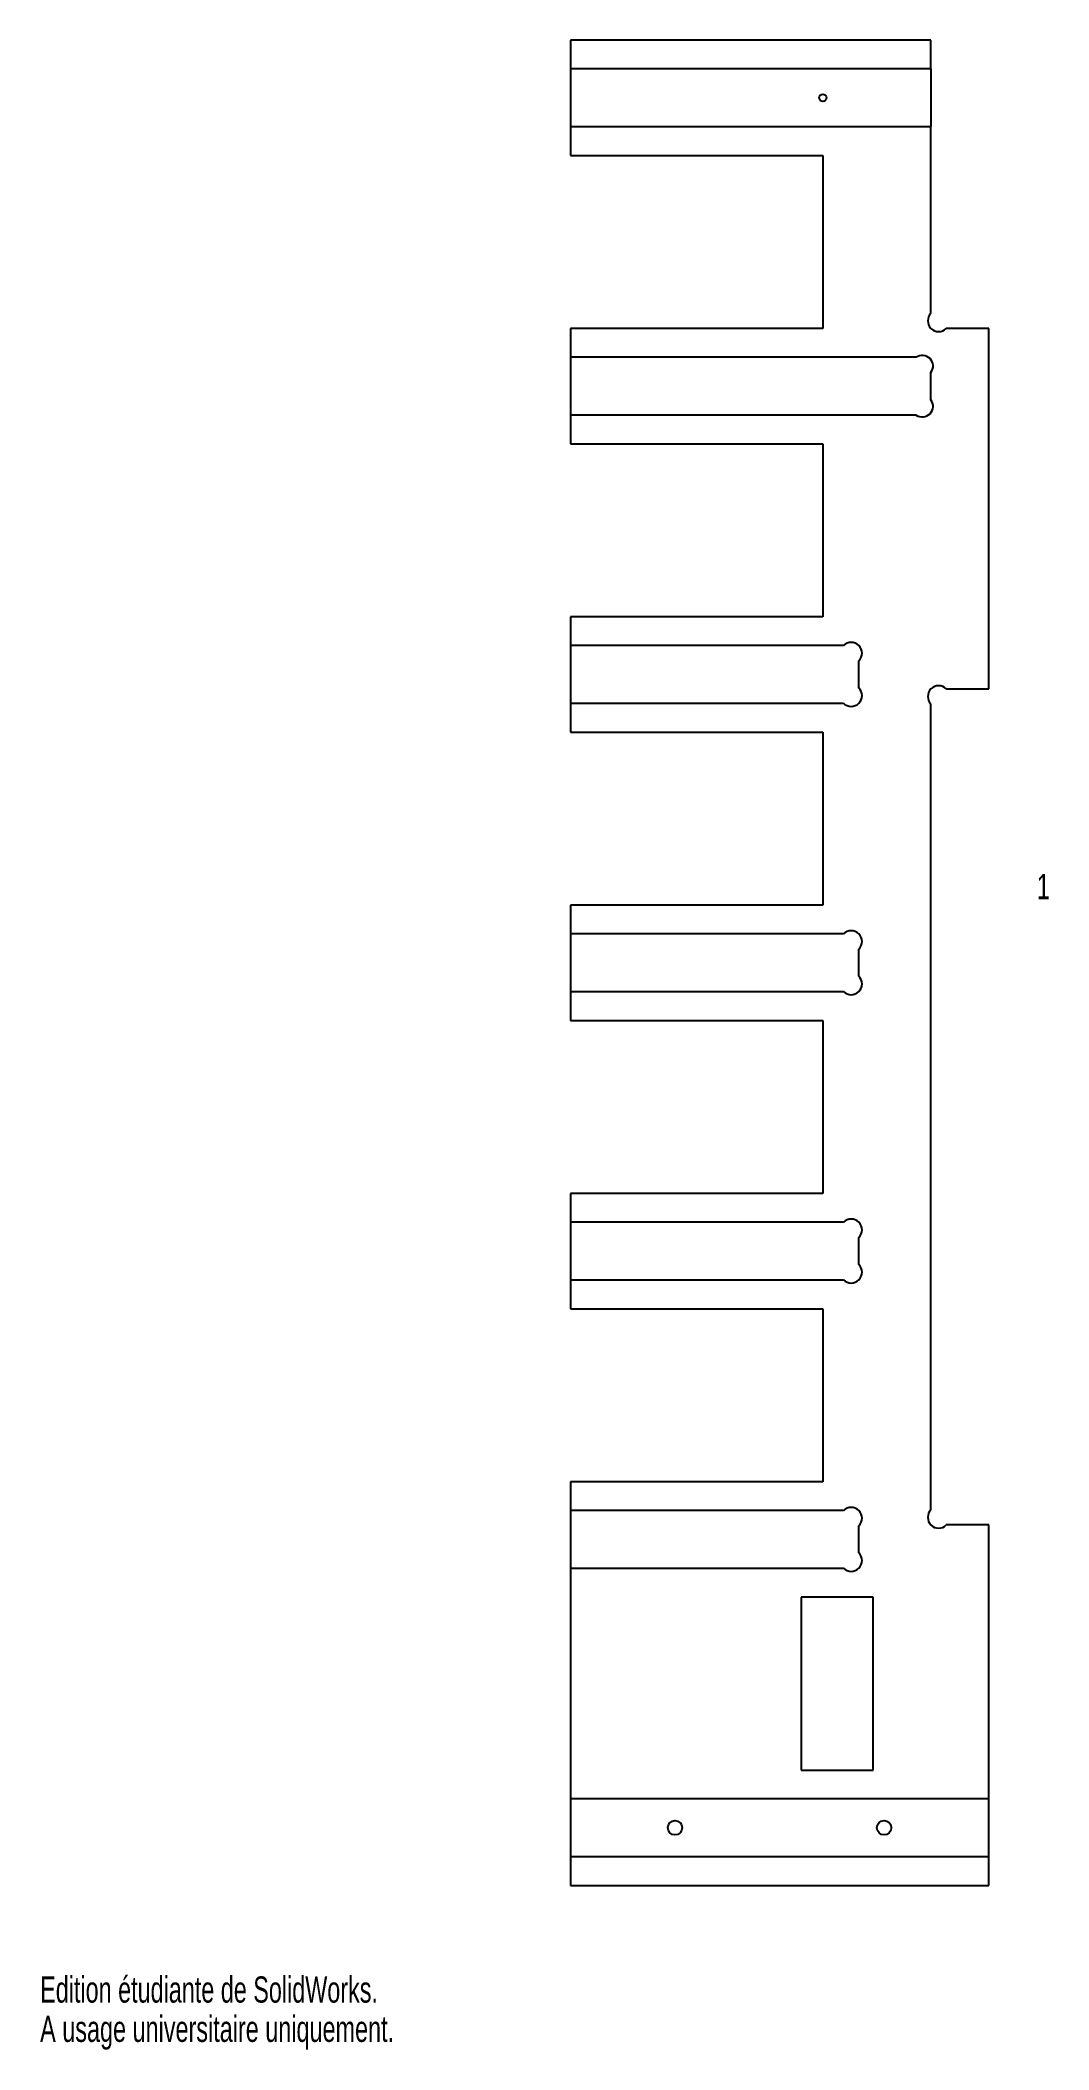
# Model space of a CAD drawing. Extents: x 0 to 140, y 0 to 279.
import ezdxf
from ezdxf.enums import TextEntityAlignment as Align

# ---------------------------------------------------------------- set-up
doc = ezdxf.new("R2010")
doc.units = 0
doc.layers.get('0').update_dxf_attribs({"linetype": 'CONTINUOUS'})

msp = doc.modelspace()

# ---------------------------------------------------------------- linework, layer by layer
at = {"color": 7, "linetype": 'CONTINUOUS'}
for p, q in [((73.54, 278.81), (73.54, 274.81)), ((123.54, 278.81), (73.54, 278.81)), ((123.54, 274.81), (123.54, 278.81)), ((123.54, 274.81), (73.54, 274.81)), ((73.54, 274.81), (73.54, 266.82)), ((123.54, 274.81), (123.54, 266.82)), ((73.54, 266.82), (73.54, 262.82)), ((73.54, 266.82), (123.54, 266.82)), ((123.54, 240.93), (123.54, 266.82)), ((73.54, 262.82), (108.54, 262.82)), ((108.54, 262.82), (108.54, 238.81)), ((73.54, 238.81), (73.54, 234.81)), ((108.54, 238.81), (73.54, 238.81)), ((131.54, 238.81), (125.66, 238.81)), ((131.54, 188.81), (131.54, 238.81)), ((121.47, 234.81), (73.54, 234.81)), ((73.54, 234.81), (73.54, 226.81)), ((123.54, 228.93), (123.54, 232.69)), ((73.54, 226.81), (73.54, 222.81)), ((73.54, 226.81), (121.47, 226.81)), ((73.54, 222.81), (108.54, 222.81)), ((108.54, 222.81), (108.54, 198.81)), ((73.54, 198.81), (73.54, 194.81)), ((108.54, 198.81), (73.54, 198.81)), ((111.42, 194.81), (73.54, 194.81)), ((73.54, 194.81), (73.54, 186.81)), ((113.54, 188.93), (113.54, 192.69)), ((73.54, 186.81), (73.54, 182.81)), ((73.54, 186.81), (111.42, 186.81)), ((125.66, 188.81), (131.54, 188.81)), ((123.54, 74.93), (123.54, 186.69)), ((73.54, 182.81), (108.54, 182.81)), ((108.54, 182.81), (108.54, 158.81)), ((73.54, 158.81), (73.54, 154.81)), ((108.54, 158.81), (73.54, 158.81)), ((111.42, 154.81), (73.54, 154.81)), ((73.54, 154.81), (73.54, 146.81)), ((113.54, 148.93), (113.54, 152.69)), ((73.54, 146.81), (73.54, 142.81)), ((73.54, 146.81), (111.42, 146.81)), ((73.54, 142.81), (108.54, 142.81)), ((108.54, 142.81), (108.54, 118.81)), ((73.54, 118.81), (73.54, 114.81)), ((108.54, 118.81), (73.54, 118.81)), ((111.42, 114.81), (73.54, 114.81)), ((73.54, 114.81), (73.54, 106.81)), ((113.54, 108.93), (113.54, 112.69)), ((73.54, 106.81), (73.54, 102.81)), ((73.54, 106.81), (111.42, 106.81)), ((73.54, 102.81), (108.54, 102.81)), ((108.54, 102.81), (108.54, 78.81)), ((73.54, 78.81), (73.54, 74.81)), ((108.54, 78.81), (73.54, 78.81)), ((111.42, 74.81), (73.54, 74.81)), ((73.54, 74.81), (73.54, 66.81)), ((113.54, 68.93), (113.54, 72.69)), ((131.54, 72.81), (125.66, 72.81)), ((131.54, 34.81), (131.54, 72.81)), ((73.54, 66.81), (73.54, 34.81)), ((73.54, 66.81), (111.42, 66.81)), ((115.54, 62.81), (105.54, 62.81)), ((105.54, 62.81), (105.54, 38.81)), ((115.54, 38.81), (115.54, 62.81)), ((105.54, 38.81), (115.54, 38.81)), ((131.54, 34.81), (73.54, 34.81)), ((73.54, 34.81), (73.54, 26.81)), ((131.54, 26.81), (131.54, 34.81)), ((73.54, 26.81), (73.54, 22.81)), ((73.54, 26.81), (131.54, 26.81)), ((131.54, 22.81), (131.54, 26.81)), ((73.54, 22.81), (131.54, 22.81))]:
    msp.add_line(p, q, dxfattribs=at)
for centre, radius in [((108.54, 270.82), 0.5), ((88.04, 30.81), 1), ((117.04, 30.81), 1)]:
    msp.add_circle(centre, radius, dxfattribs=at)
for centre, start, end in [((124.6, 239.87), 135, 315), ((122.33, 233.58), 323.4423, 125.0569), ((122.33, 228.03), 234.9431, 36.5577), ((112.48, 193.75), 315, 135), ((112.48, 187.87), 225, 45), ((124.6, 187.75), 45, 225), ((112.48, 153.75), 315, 135), ((112.48, 147.87), 225, 45), ((112.48, 113.75), 315, 135), ((112.48, 107.87), 225, 45), ((112.48, 73.75), 315, 135), ((124.6, 73.87), 135, 315), ((112.48, 67.87), 225, 45)]:
    msp.add_arc(centre, 1.5, start, end, dxfattribs=at)

# ---------------------------------------------------------------- texts
for s, height, width, p in [('1', 3.5, 0.7, (138.22, 158.58)), ('Edition étudiante de SolidWorks.', 3.633, 0.667188, (0, 5.45)), ('A usage universitaire uniquement.', 3.633, 0.668182, (0, 0))]:
    msp.add_text(s, height=height, dxfattribs=dict(at, width=width)).set_placement(p, align=Align.BOTTOM_LEFT)

doc.saveas('drawing.dxf')
